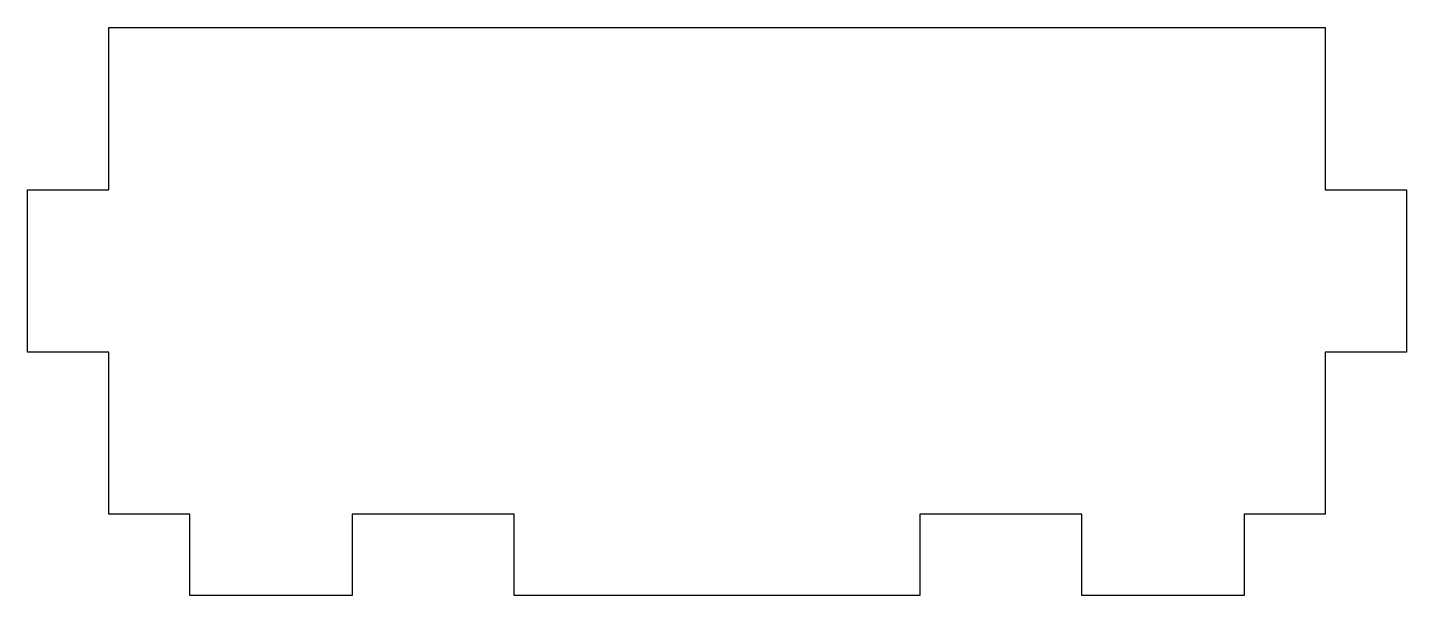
# Model space of a CAD drawing. Header units: millimetres. Extents: x 10 to 95, y -105 to -70.
import ezdxf

# ---------------------------------------------------------------- set-up
doc = ezdxf.new("R2010")
doc.units = ezdxf.units.MM
doc.layers.get('0').update_dxf_attribs({"linetype": 'CONTINUOUS'})

msp = doc.modelspace()

# ---------------------------------------------------------------- linework, layer by layer
msp.add_lwpolyline([(15, -80), (15, -70), (90, -70), (90, -80), (95, -80), (95, -90), (90, -90), (90, -100), (85, -100), (85, -105), (75, -105), (75, -100), (65, -100), (65, -105), (50, -105), (40, -105), (40, -100), (30, -100), (30, -105), (20, -105), (20, -100), (15, -100), (15, -90), (10, -90), (10, -80)], close=True)

doc.saveas('drawing.dxf')
